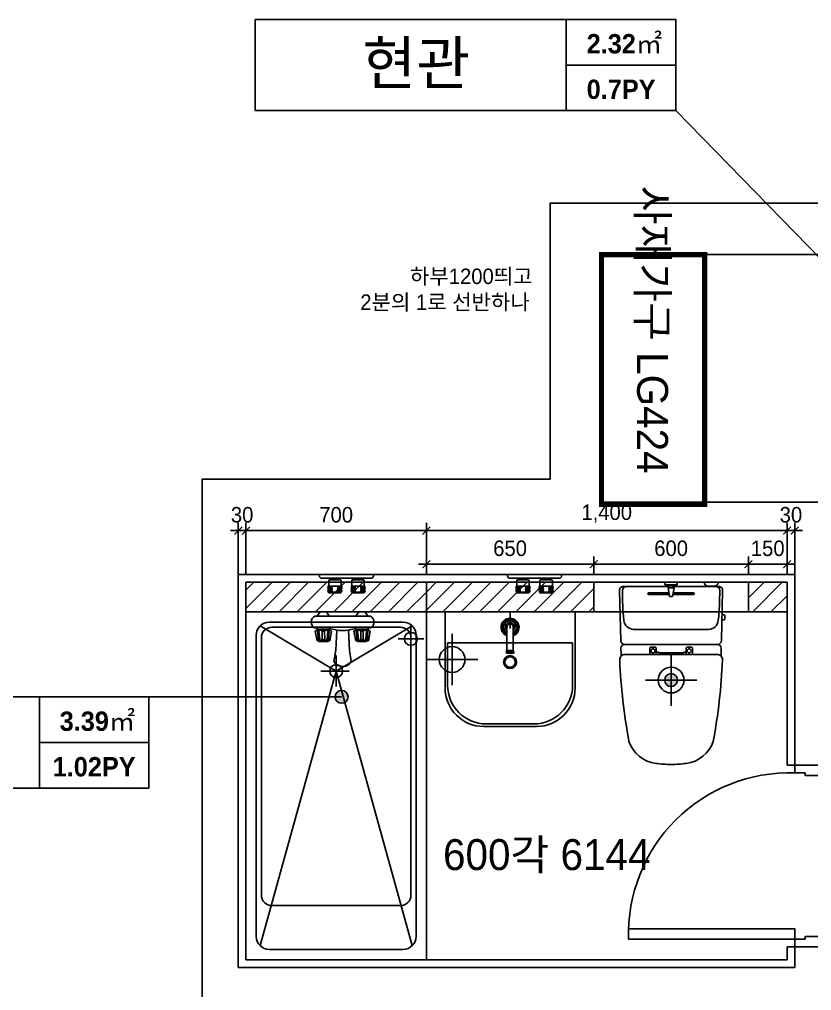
# Model space of a CAD drawing. Header units: millimetres. Extents: x 204923 to 257123, y 77248 to 107783.
# Drawn here: x 209618 to 212692, y 97928 to 101696 of the extents above; entities that cross this region are included whole.
import ezdxf
from ezdxf.enums import TextEntityAlignment as Align

# ---------------------------------------------------------------- set-up
doc = ezdxf.new("R2010")
doc.units = ezdxf.units.MM
doc.header["$LTSCALE"] = 30
doc.header["$PDMODE"] = 3
doc.linetypes.add('HID', pattern=[2.3, 1.5, -0.8])
doc.linetypes.add('HIDDEN', pattern=[9.525, 6.35, -3.175])
doc.layers.get('DEFPOINTS').update_dxf_attribs({"color": 248})
for name, color, linetype in [('0-ELC TEXT', 7, 'Continuous'), ('03-TEXT', 3, 'Continuous'), ('03-WAL NEW', 3, 'Continuous'), ('06-FUR', 6, 'Continuous'), ('07-DIM WAL', 5, 'Continuous'), ('08-HAT', 8, 'Continuous'), ('2-con', 2, 'Continuous'), ('3.기호.계단선', 30, 'Continuous'), ('BATH', 5, 'Continuous'), ('CO-BATH', 6, 'Continuous'), ('CO-DO-FR', 7, 'Continuous'), ('CO-DOOR', 8, 'Continuous'), ('FIN', 2, 'Continuous'), ('HL', 6, 'HIDDEN'), ('TOILET-1', 6, 'Continuous'), ('WID', 4, 'Continuous'), ('설비', 140, 'Continuous')]:
    doc.layers.add(name, color=color, linetype=linetype)
doc.styles.add('HY 울릉도 L', font='')
doc.styles.add('넥슨고딕', font='NEXONLv1GothicBold.ttf')
doc.styles.add('코레일둥고', font='Korail_Round_Gothic_Medium.ttf')
doc.styles.get('HY 울릉도 L').set_extended_font_data('HY울릉도L')
doc.dimstyles.new('30', dxfattribs={"dimscale": 30, "dimtxt": 2, "dimasz": 1, "dimexe": 1, "dimexo": 1, "dimgap": 1, "dimtad": 1, "dimdec": 0, "dimrnd": 0.05, "dimdsep": 46, "dimlunit": 6, "dimtxsty": 'HY 울릉도 L', "dimblk": 'ARCHTICK', "dimcen": 2.5, "dimdle": 1, "dimclrd": 133, "dimclre": 133, "dimclrt": 30, "dimadec": 0, "dimazin": 0, "dimtfac": 1, "dimtdec": 0, "dimtix": 1, "dimtmove": 2, "dimatfit": 3, "dimldrblk": 'ARCHTICK', "dimfxl": 1, "dimlwd": -1, "dimlwe": -1, "dimarcsym": 0})
pattern_1 = [(45, (0, -3e-11), (-35.355339, 35.355339), [])]

# ---------------------------------------------------------------- blocks, each defined once
blk = doc.blocks.new('A$C004A4CAE')
at = {"layer": 'FIN', "color": 6}
for p, q in [((36, 69), (36, 70)), ((84, 69), (36, 69)), ((51, 63), (36, 63)), ((51, 57), (36, 57)), ((51, 51), (36, 51)), ((36, 23), (36, 45)), ((84, 45), (36, 45)), ((82, 72), (38, 72)), ((84, 63), (69, 63)), ((84, 57), (69, 57)), ((84, 51), (69, 51)), ((84, 69), (84, 70)), ((84, 23), (84, 45)), ((126, 69), (126, 70)), ((174, 69), (126, 69)), ((141, 63), (126, 63)), ((141, 57), (126, 57)), ((141, 51), (126, 51)), ((174, 45), (126, 45)), ((126, 23), (126, 45)), ((172, 72), (128, 72)), ((174, 63), (159, 63)), ((174, 57), (159, 57)), ((174, 51), (159, 51)), ((174, 69), (174, 70)), ((174, 23), (174, 45)), ((0, 0), (0, 5)), ((200, 15), (10, 15)), ((82, 21), (38, 21)), ((43, 15), (43, 21)), ((77, 15), (77, 21)), ((172, 21), (128, 21)), ((133, 15), (133, 21)), ((167, 15), (167, 21)), ((210, 0), (210, 5))]:
    blk.add_line(p, q, dxfattribs=at)
for centre, radius, start, end in [((36, 66), 3, 90, 270), ((36, 60), 3, 90, 270), ((36, 54), 3, 90, 270), ((36, 48), 3, 90, 270), ((38, 70), 2, 90, 180), ((51, 66), 3, 90, 270), ((51, 60), 3, 90, 270), ((51, 54), 3, 90, 270), ((51, 48), 3, 90, 270), ((69, 66), 3, 270, 90), ((69, 60), 3, 270, 90), ((69, 54), 3, 270, 90), ((69, 48), 3, 270, 90), ((82, 70), 2, 0, 90), ((84, 66), 3, 270, 90), ((84, 60), 3, 270, 90), ((84, 54), 3, 270, 90), ((84, 48), 3, 270, 90), ((126, 66), 3, 90, 270), ((126, 60), 3, 90, 270), ((126, 54), 3, 90, 270), ((126, 48), 3, 90, 270), ((128, 70), 2, 90, 180), ((141, 66), 3, 90, 270), ((141, 60), 3, 90, 270), ((141, 54), 3, 90, 270), ((141, 48), 3, 90, 270), ((159, 66), 3, 270, 90), ((159, 60), 3, 270, 90), ((159, 54), 3, 270, 90), ((159, 48), 3, 270, 90), ((172, 70), 2, 0, 90), ((174, 66), 3, 270, 90), ((174, 60), 3, 270, 90), ((174, 54), 3, 270, 90), ((174, 48), 3, 270, 90), ((10, 5), 10, 90, 180), ((38, 23), 2, 180, 270), ((82, 23), 2, 270, 0), ((128, 23), 2, 180, 270), ((172, 23), 2, 270, 0), ((200, 5), 10, 0, 90)]:
    blk.add_arc(centre, radius, start, end, dxfattribs=at)
blk = doc.blocks.new('cdr')
at = {"layer": '3.기호.계단선'}
h = blk.add_hatch(color=256, dxfattribs=at)
h.dxf.hatch_style = 1
h.paths.add_polyline_path([(212172.1, 99132.4, 1), (212122.1, 99132.4, 1)])
at = {"layer": '2-con'}
for points in [[(212937.1, 100983.4), (211677.1, 100983.4), (211677.1, 99912.4)], [(212937.1, 100783.4), (211877.1, 100783.4), (211877.1, 99823.4), (212827.1, 99823.4)], [(211127.1, 93259.4), (210327.1, 93259.4), (210327.1, 99912.4), (211677.1, 99912.4)], [(212827.1, 98802.4), (212627.1, 98802.4), (212827.1, 98802.4), (212827.1, 99823.4)], [(212627.1, 98802.4), (212627.1, 99542.4), (210467.1, 99542.4), (210467.1, 98017.4), (212627.1, 98017.4)], [(212827.1, 98097.4), (212627.1, 98097.4), (212627.1, 98017.4)]]:
    blk.add_lwpolyline(points, dxfattribs=at)
at = {"layer": '3.기호.계단선'}
for p, q in [((211137.1, 99342.4), (211137.1, 99242.4)), ((211297.1, 99312.4), (211297.1, 99112.4)), ((211087.1, 99292.4), (211187.1, 99292.4)), ((212147.1, 99232.4), (212147.1, 99032.4)), ((211197.1, 99212.4), (211397.1, 99212.4)), ((212047.1, 99132.4), (212247.1, 99132.4))]:
    blk.add_line(p, q, dxfattribs=at)
for centre, radius in [((211137.1, 99292.4), 25), ((211297.1, 99212.4), 50), ((212147.1, 99132.4), 50), ((212147.1, 99132.4), 25)]:
    blk.add_circle(centre, radius, dxfattribs=at)
at = {"layer": 'CO-DO-FR'}
for points in [[(212627.1, 98802.4), (212827.1, 98802.4), (212827.1, 98772.4), (212787.1, 98772.4), (212787.1, 98762.4), (212667.1, 98762.4), (212667.1, 98772.4), (212627.1, 98772.4), (212627.1, 98802.4)], [(212627.1, 98097.4), (212827.1, 98097.4), (212827.1, 98127.4), (212787.1, 98127.4), (212787.1, 98137.4), (212667.1, 98137.4), (212667.1, 98127.4), (212627.1, 98127.4), (212627.1, 98097.4)]]:
    blk.add_lwpolyline(points, close=True, dxfattribs=at)
at = {"layer": 'CO-DOOR'}
blk.add_lwpolyline([(211982.1, 98167.4), (212627.1, 98167.4), (212627.1, 98127.4), (211982.1, 98127.4)], close=True, dxfattribs=at)
blk.add_arc((212607.1, 98147.4), 625.3, 88.1672, 181.8328, dxfattribs=at)
at = {"rotation": 180}
for p in [(210992.1, 99542.4), (211722.1, 99542.4)]:
    blk.add_blockref('A$C004A4CAE', p, dxfattribs=at)
blk = doc.blocks.new('A$C4B2D31F0')
at = {"layer": 'FIN', "color": 4}
for p, q in [((185, 690.9), (20.4, 690.9)), ((37.2, 692.3), (24.7, 692.3)), ((37.2, 692.3), (49.7, 692.3)), ((200.9, 690.9), (365.5, 690.9)), ((47.7, 523.7), (192.9, 523.7)), ((338.2, 523.7), (192.9, 523.7)), ((12.6, 465.9), (192.9, 465.9)), ((373.3, 465.9), (192.9, 465.9)), ((192.9, 426.6), (13.7, 426.6)), ((192.9, 426.6), (372.2, 426.6))]:
    blk.add_line(p, q, dxfattribs=at)
for points in [[(20.4, 690.9), (7.9, 690.9, 0.421209), (-7.1, 675.5), (-2.4, 480.5, 0.001659)], [(365.5, 690.9), (378, 690.9, -0.421209), (392.9, 675.5), (388.3, 480.5, -0.001659)], [(12.6, 465.9, 0.371724), (-1.8, 451.2, 0.003515), (-1, 420.3, 0.320541)], [(373.3, 465.9, -0.371724), (387.7, 451.2, -0.003515), (386.9, 420.3, -0.320541)]]:
    blk.add_lwpolyline(points, format="xyb", dxfattribs=at)
for centre, radius, start, end in [((20.4, 674.9), 16, 90, 179.3116), ((24.7, 707.3), 15, 180, 270), ((49.7, 707.3), 15, 270, 0), ((365.5, 674.9), 16, 0.6884, 90), ((1004.3, 663.1), 1000, 179.3116, 185.9437), ((-618.4, 663.1), 1000, 354.0563, 0.6884), ((49.4, 563.7), 40, 185.9437, 267.5129), ((336.5, 563.7), 40, 272.4871, 354.0563), ((12.6, 480.9), 15, 181.3651, 270), ((373.3, 480.9), 15, 270, 358.6349), ((13.7, 406.6), 20, 90, 182.3333), ((372.2, 406.6), 20, 357.6667, 90), ((2197.7, 495.6), 2205.9, 182.3333, 190.6081), ((-1811.8, 495.6), 2205.9, 349.3919, 357.6667), ((148.7, 128.9), 125.5, 198.2964, 263.4241), ((237.2, 128.9), 125.5, 276.5759, 341.7036), ((192.9, 405.9), 405.9, 261.6993, 270), ((192.9, 405.9), 405.9, 270, 278.3007)]:
    blk.add_arc(centre, radius, start, end, dxfattribs=at)
at = {"layer": 'HL', "linetype": 'Continuous'}
for p, q in [((168.9, 697.3), (168.9, 707.3)), ((168.9, 697.3), (216.9, 697.3)), ((186, 692.5), (180.6, 697.3)), ((181.6, 685.5), (186, 692.5)), ((187, 651.2), (181.6, 685.5)), ((181.6, 685.5), (204.3, 685.5)), ((186, 692.5), (199.9, 692.5)), ((198.9, 651.2), (204.3, 685.5)), ((199.9, 692.5), (205.3, 697.3)), ((204.3, 685.5), (199.9, 692.5)), ((216.9, 697.3), (216.9, 707.3)), ((106.4, 666.3), (184.4, 666.3)), ((106.4, 659.3), (185.5, 659.3)), ((187, 651.2), (198.9, 651.2)), ((200.4, 659.3), (279.4, 659.3)), ((201.4, 666.3), (279.4, 666.3)), ((-16, 576.9), (-16, 564.8)), ((-12, 580.9), (-4.8, 580.9)), ((-12, 560.8), (-4.3, 560.8)), ((192.9, 433.7), (146.6, 433.7)), ((192.9, 433.7), (239.3, 433.7))]:
    blk.add_line(p, q, dxfattribs=at)
for points in [[(110.4, 426.6), (110.4, 450.8, -0.414214), (114.4, 454.8), (130.9, 454.8, -0.414214), (134.9, 450.8), (134.9, 435.2), (134.9, 426.6)], [(275.5, 426.6), (275.5, 450.8, 0.414214), (271.5, 454.8), (255, 454.8, 0.414214), (251, 450.8), (251, 435.2), (251, 426.6)], [(134.9, 435.2), (144.6, 435.2, -0.414214), (146.6, 433.2), (146.6, 426.6)], [(251, 435.2), (241.3, 435.2, 0.414214), (239.3, 433.2), (239.3, 426.6)]]:
    blk.add_lwpolyline(points, format="xyb", dxfattribs=at)
for centre in [(122.9, 440.9), (262.9, 440.9)]:
    blk.add_circle(centre, 8, dxfattribs=at)
for centre, radius, start, end in [((106.4, 662.8), 3.5, 90, 270), ((279.4, 662.8), 3.5, 270, 90), ((-12, 576.9), 4, 90, 180), ((-12, 564.8), 4, 180, 270)]:
    blk.add_arc(centre, radius, start, end, dxfattribs=at)
blk = doc.blocks.new('B-003')
blk.add_line((0, 0), (0, -65))
at = {"layer": 'CO-BATH'}
for p, q in [((-252.5, 0), (-252.5, -295)), ((252.5, 0), (-252.5, 0)), ((252.5, -295), (252.5, 0)), ((-102.5, -445), (102.5, -445))]:
    blk.add_line(p, q, dxfattribs=at)
at = {"layer": 'CO-BATH', "color": 8}
for p, q in [((-12.5, -60), (-12.5, -150.5)), ((12.5, -60), (12.5, -150.5)), ((-242.5, -120), (-242.5, -285)), ((242.5, -120), (-242.5, -120)), ((-13.5, -150.5), (-13.5, -155.5)), ((13.5, -150.5), (13.5, -155.5)), ((242.5, -285), (242.5, -120)), ((-14.5, -155.5), (-14.5, -160.5)), ((-14.5, -160.5), (14.5, -160.5)), ((14.5, -155.5), (14.5, -160.5)), ((-92.5, -435), (92.5, -435))]:
    blk.add_line(p, q, dxfattribs=at)
at = {"layer": 'CO-BATH', "color": 251}
for p, q in [((-13.5, -150.5), (13.5, -150.5)), ((-14.5, -155.5), (14.5, -155.5))]:
    blk.add_line(p, q, dxfattribs=at)
at = {"layer": 'CO-BATH', "color": 8}
blk.add_circle((0, -195), 25, dxfattribs=at)
at = {"layer": 'CO-BATH', "color": 251}
blk.add_circle((0, -195), 20, dxfattribs=at)
at = {"layer": 'CO-BATH', "color": 8}
for centre, radius, start, end in [((0, -60), 35, 290.9248, 249.0751), ((0, -60), 12.5, 360, 180), ((-92.5, -285), 150, 180, 270), ((92.5, -285), 150, 270, 0)]:
    blk.add_arc(centre, radius, start, end, dxfattribs=at)
at = {"layer": 'CO-BATH', "color": 251}
for radius, start, end in [(30, 294.6243, 245.3757), (25, 300, 240), (18, 313.9829, 226.017)]:
    blk.add_arc((0, -60), radius, start, end, dxfattribs=at)
at = {"layer": 'CO-BATH'}
for centre, start, end in [((-102.5, -295), 180, 270), ((102.5, -295), 270, 0)]:
    blk.add_arc(centre, 150, start, end, dxfattribs=at)
blk = doc.blocks.new('A$C50C81EA5')
at = {"layer": 'WID'}
for p, q in [((99.5, 220.2), (137.4, 226.4)), ((99.5, 220.2), (137.4, 226.4)), ((143.2, 219), (137.4, 226.4)), ((143.2, 219), (137.4, 226.4)), ((150.2, 228.6), (150.2, 219)), ((150.2, 228.6), (150.2, 219)), ((195.3, 12), (195.3, 228.1)), ((195.3, 12), (195.3, 228.1)), ((97, 213.3), (99.5, 213.3)), ((97, 195.5), (97, 213.3)), ((97, 213.3), (99.5, 213.3)), ((97, 195.5), (97, 213.3)), ((97, 195.5), (97, 177.7)), ((97, 195.5), (97, 177.7)), ((99.5, 220.2), (104, 214.9)), ((99.5, 195.5), (99.5, 220.2)), ((99.5, 220.2), (104, 214.9)), ((99.5, 195.5), (99.5, 220.2)), ((99.5, 195.5), (99.5, 170.7)), ((99.5, 195.5), (99.5, 170.7)), ((104, 214.9), (137.5, 218)), ((104, 214.9), (137.5, 218)), ((104, 214.9), (104, 209.5)), ((104, 214.9), (104, 209.5)), ((104, 200.4), (104, 195.5)), ((104, 200.4), (137, 200)), ((104, 200.4), (104, 195.5)), ((104, 200.4), (137, 200)), ((104, 190.5), (104, 195.5)), ((104, 190.5), (104, 195.5)), ((104, 190.5), (137, 190.1)), ((104, 190.5), (137, 190.1)), ((104.5, 209.7), (137, 212.6)), ((104.5, 209.7), (137, 212.6)), ((137.5, 218), (137, 212.6)), ((137.5, 218), (137, 212.6)), ((137, 200), (137, 195)), ((137, 200), (137, 195)), ((137, 190.1), (137, 195)), ((137, 190.1), (137, 195)), ((141.3, 221.4), (137.5, 218)), ((141.3, 221.4), (137.5, 218)), ((143.2, 219), (150.2, 219)), ((143.2, 171.1), (143.2, 219)), ((143.2, 219), (150.2, 219)), ((143.2, 171.1), (143.2, 219)), ((150.2, 171.1), (150.2, 219)), ((150.2, 171.1), (150.2, 219)), ((212.4, 207.5), (195.3, 218.4)), ((212.4, 207.5), (195.3, 218.4)), ((212.4, 182.5), (212.4, 207.5)), ((212.4, 182.5), (212.4, 207.5)), ((21.3, 153.8), (62, 147.2)), ((21.3, 153.8), (62, 147.2)), ((97, 177.7), (99.5, 177.7)), ((97, 177.7), (99.5, 177.7)), ((99.5, 170.7), (104, 176)), ((99.5, 170.7), (104, 176)), ((99.5, 170.7), (137.4, 163.7)), ((99.5, 170.7), (137.4, 163.7)), ((104, 176), (104, 181.4)), ((104, 176), (104, 181.4)), ((104, 176), (137.5, 172.1)), ((104, 176), (137.5, 172.1)), ((104.5, 181.2), (137, 177.4)), ((104.5, 181.2), (137, 177.4)), ((137.5, 172.1), (137, 177.4)), ((137.5, 172.1), (137, 177.4)), ((143.2, 171.1), (137.4, 163.7)), ((143.2, 171.1), (137.4, 163.7)), ((141.3, 168.6), (137.5, 172.1)), ((141.3, 168.6), (137.5, 172.1)), ((143.2, 171.1), (150.2, 171.1)), ((143.2, 171.1), (150.2, 171.1)), ((212.4, 182.5), (195.3, 171.6)), ((212.4, 182.5), (195.3, 171.6)), ((62, 147.2), (141.5, 142.7)), ((62, 147.2), (141.5, 142.7)), ((20.3, 86.2), (64.1, 93.2)), ((20.3, 86.2), (64.1, 93.2)), ((64.1, 93.2), (141.5, 97.7)), ((64.1, 93.2), (141.5, 97.7)), ((99.5, 70.2), (137.4, 76.4)), ((99.5, 70.2), (137.4, 76.4)), ((143.2, 69), (137.4, 76.4)), ((143.2, 69), (137.4, 76.4)), ((97, 63.3), (99.5, 63.3)), ((97, 45.5), (97, 63.3)), ((97, 63.3), (99.5, 63.3)), ((97, 45.5), (97, 63.3)), ((97, 45.5), (97, 27.7)), ((97, 45.5), (97, 27.7)), ((99.5, 70.2), (104, 64.9)), ((99.5, 45.5), (99.5, 70.2)), ((99.5, 70.2), (104, 64.9)), ((99.5, 45.5), (99.5, 70.2)), ((99.5, 45.5), (99.5, 20.7)), ((99.5, 45.5), (99.5, 20.7)), ((104, 64.9), (137.5, 68)), ((104, 64.9), (137.5, 68)), ((104, 64.9), (104, 59.5)), ((104, 64.9), (104, 59.5)), ((104, 50.4), (104, 45.5)), ((104, 50.4), (137, 50)), ((104, 50.4), (104, 45.5)), ((104, 50.4), (137, 50)), ((104, 40.5), (104, 45.5)), ((104, 40.5), (104, 45.5)), ((104, 40.5), (137, 40.1)), ((104, 40.5), (137, 40.1)), ((104.5, 59.7), (137, 62.6)), ((104.5, 59.7), (137, 62.6)), ((137.5, 68), (137, 62.6)), ((137.5, 68), (137, 62.6)), ((137, 50), (137, 45)), ((137, 50), (137, 45)), ((137, 40.1), (137, 45)), ((137, 40.1), (137, 45)), ((141.3, 71.4), (137.5, 68)), ((141.3, 71.4), (137.5, 68)), ((143.2, 69), (150.2, 69)), ((143.2, 21.1), (143.2, 69)), ((143.2, 69), (150.2, 69)), ((143.2, 21.1), (143.2, 69)), ((150.2, 69), (150.2, 21.1)), ((150.2, 69), (150.2, 21.1)), ((212.4, 57.5), (195.3, 68.4)), ((212.4, 57.5), (195.3, 68.4)), ((212.4, 32.5), (212.4, 57.5)), ((212.4, 32.5), (212.4, 57.5)), ((97, 27.7), (99.5, 27.7)), ((97, 27.7), (99.5, 27.7)), ((99.5, 20.7), (104, 26)), ((99.5, 20.7), (104, 26)), ((99.5, 20.7), (137.4, 13.7)), ((99.5, 20.7), (137.4, 13.7)), ((104, 26), (104, 31.4)), ((104, 26), (104, 31.4)), ((104, 26), (137.5, 22.1)), ((104, 26), (137.5, 22.1)), ((104.5, 31.2), (137, 27.4)), ((104.5, 31.2), (137, 27.4)), ((137.5, 22.1), (137, 27.4)), ((137.5, 22.1), (137, 27.4)), ((143.2, 21.1), (137.4, 13.7)), ((143.2, 21.1), (137.4, 13.7)), ((141.3, 18.6), (137.5, 22.1)), ((141.3, 18.6), (137.5, 22.1)), ((143.2, 21.1), (150.2, 21.1)), ((143.2, 21.1), (150.2, 21.1)), ((150.2, 11.4), (150.2, 21.1)), ((150.2, 11.4), (150.2, 21.1)), ((212.4, 32.5), (195.3, 21.6)), ((212.4, 32.5), (195.3, 21.6))]:
    blk.add_line(p, q, dxfattribs=at)
for centre, radius, start, end in [((172.6, 215.7), 25.9, 28.6669, 149.9901), ((172.6, 215.7), 25.9, 28.6669, 149.9901), ((106.7, 204.9), 5.27, 114.695, 239.7227), ((106.7, 204.9), 5.27, 114.695, 239.7227), ((106.7, 186), 5.27, 120.2773, 245.305), ((106.7, 186), 5.27, 120.2773, 245.305), ((134.7, 206.3), 6.74, 289.9748, 70.0252), ((134.7, 206.3), 6.74, 289.9748, 70.0252), ((134.7, 183.8), 6.74, 289.9748, 70.0252), ((134.7, 183.8), 6.74, 289.9748, 70.0252), ((37.9, 119.7), 37.9, 116.0462, 242.3329), ((37.9, 119.7), 37.9, 116.0462, 242.3329), ((302.7, 120), 162.8, 161.712, 198.288), ((302.7, 120), 162.8, 161.712, 198.288), ((106.7, 54.9), 5.27, 114.695, 239.7227), ((106.7, 54.9), 5.27, 114.695, 239.7227), ((106.7, 36), 5.27, 120.2773, 245.305), ((106.7, 36), 5.27, 120.2773, 245.305), ((134.7, 56.3), 6.74, 289.9748, 70.0252), ((134.7, 56.3), 6.74, 289.9748, 70.0252), ((134.7, 33.8), 6.74, 289.9748, 70.0252), ((134.7, 33.8), 6.74, 289.9748, 70.0252), ((172.6, 24.4), 25.9, 210.0099, 331.3331), ((172.6, 24.4), 25.9, 210.0099, 331.3331)]:
    blk.add_arc(centre, radius, start, end, dxfattribs=at)
blk = doc.blocks.new('_ArchTick')
at = {"color": 0, "linetype": 'ByBlock', "const_width": 0.15}
blk.add_lwpolyline([(-0.5, -0.5), (0.5, 0.5)], dxfattribs=at)
blk = doc.blocks.new('*D243')
at = {"layer": '07-DIM WAL', "color": 133}
for p, q in [((210497.1, 99542.4), (210497.1, 99742.4)), ((211197.1, 99542.4), (211197.1, 99742.4)), ((210467.1, 99712.4), (211227.1, 99712.4))]:
    blk.add_line(p, q, dxfattribs=at)
at = {"layer": 'DEFPOINTS', "color": 0}
for p in [(211197.1, 99712.4), (210497.1, 99512.4), (211197.1, 99512.4)]:
    blk.add_point(p, dxfattribs=at)
at = {"layer": '07-DIM WAL', "color": 133, "xscale": 30, "yscale": 30, "zscale": 30, "rotation": 180}
blk.add_blockref('_ArchTick', (210497.1, 99712.4), dxfattribs=at)
at = {"layer": '07-DIM WAL', "color": 133, "xscale": 30, "yscale": 30, "zscale": 30}
blk.add_blockref('_ArchTick', (211197.1, 99712.4), dxfattribs=at)
at = {"layer": '07-DIM WAL', "color": 30, "insert": (210847.1, 99773.6), "char_height": 60, "attachment_point": 5, "style": 'HY 울릉도 L'}
blk.add_mtext('700', dxfattribs=at)
blk = doc.blocks.new('*D244')
at = {"layer": '07-DIM WAL', "color": 133}
for p, q in [((211197.1, 99542.4), (211197.1, 99742.4)), ((212597.1, 99542.4), (212597.1, 99742.4)), ((211167.1, 99712.4), (212627.1, 99712.4))]:
    blk.add_line(p, q, dxfattribs=at)
at = {"layer": 'DEFPOINTS', "color": 0}
for p in [(212597.1, 99712.4), (211197.1, 99512.4), (212597.1, 99512.4)]:
    blk.add_point(p, dxfattribs=at)
at = {"layer": '07-DIM WAL', "color": 133, "xscale": 30, "yscale": 30, "zscale": 30, "rotation": 180}
blk.add_blockref('_ArchTick', (211197.1, 99712.4), dxfattribs=at)
at = {"layer": '07-DIM WAL', "color": 133, "xscale": 30, "yscale": 30, "zscale": 30}
blk.add_blockref('_ArchTick', (212597.1, 99712.4), dxfattribs=at)
at = {"layer": '07-DIM WAL', "color": 30, "insert": (211897.1, 99778.3), "char_height": 60, "attachment_point": 5, "style": 'HY 울릉도 L'}
blk.add_mtext('1,400', dxfattribs=at)
blk = doc.blocks.new('*D245')
at = {"layer": '07-DIM WAL', "color": 133}
for p, q in [((212447.1, 99542.4), (212447.1, 99612.2)), ((212597.1, 99542.4), (212597.1, 99612.2)), ((212627.1, 99582.2), (212417.1, 99582.2))]:
    blk.add_line(p, q, dxfattribs=at)
at = {"layer": 'DEFPOINTS', "color": 0}
for p in [(212447.1, 99582.2), (212447.1, 99512.4), (212597.1, 99512.4)]:
    blk.add_point(p, dxfattribs=at)
at = {"layer": '07-DIM WAL', "color": 133, "xscale": 30, "yscale": 30, "zscale": 30}
blk.add_blockref('_ArchTick', (212447.1, 99582.2), dxfattribs=at)
at = {"layer": '07-DIM WAL', "color": 133, "xscale": 30, "yscale": 30, "zscale": 30, "rotation": 180}
blk.add_blockref('_ArchTick', (212597.1, 99582.2), dxfattribs=at)
at = {"layer": '07-DIM WAL', "color": 30, "insert": (212522.1, 99643.5), "char_height": 60, "attachment_point": 5, "style": 'HY 울릉도 L'}
blk.add_mtext('150', dxfattribs=at)
blk = doc.blocks.new('*D246')
at = {"layer": '07-DIM WAL', "color": 133}
for p, q in [((211847.1, 99542.4), (211847.1, 99612.2)), ((212447.1, 99542.4), (212447.1, 99612.2)), ((212477.1, 99582.2), (211817.1, 99582.2))]:
    blk.add_line(p, q, dxfattribs=at)
at = {"layer": 'DEFPOINTS', "color": 0}
for p in [(211847.1, 99582.2), (211847.1, 99512.4), (212447.1, 99512.4)]:
    blk.add_point(p, dxfattribs=at)
at = {"layer": '07-DIM WAL', "color": 133, "xscale": 30, "yscale": 30, "zscale": 30, "rotation": 180}
blk.add_blockref('_ArchTick', (211847.1, 99582.2), dxfattribs=at)
at = {"layer": '07-DIM WAL', "color": 133, "xscale": 30, "yscale": 30, "zscale": 30}
blk.add_blockref('_ArchTick', (212447.1, 99582.2), dxfattribs=at)
at = {"layer": '07-DIM WAL', "color": 30, "insert": (212147.1, 99643.5), "char_height": 60, "attachment_point": 5, "style": 'HY 울릉도 L'}
blk.add_mtext('600', dxfattribs=at)
blk = doc.blocks.new('*D247')
at = {"layer": '07-DIM WAL', "color": 133}
for p, q in [((211197.1, 99542.4), (211197.1, 99612.2)), ((211847.1, 99542.4), (211847.1, 99612.2)), ((211877.1, 99582.2), (211167.1, 99582.2))]:
    blk.add_line(p, q, dxfattribs=at)
at = {"layer": 'DEFPOINTS', "color": 0}
for p in [(211197.1, 99582.2), (211197.1, 99512.4), (211847.1, 99512.4)]:
    blk.add_point(p, dxfattribs=at)
at = {"layer": '07-DIM WAL', "color": 133, "xscale": 30, "yscale": 30, "zscale": 30, "rotation": 180}
blk.add_blockref('_ArchTick', (211197.1, 99582.2), dxfattribs=at)
at = {"layer": '07-DIM WAL', "color": 133, "xscale": 30, "yscale": 30, "zscale": 30}
blk.add_blockref('_ArchTick', (211847.1, 99582.2), dxfattribs=at)
at = {"layer": '07-DIM WAL', "color": 30, "insert": (211522.1, 99643.5), "char_height": 60, "attachment_point": 5, "style": 'HY 울릉도 L'}
blk.add_mtext('650', dxfattribs=at)
blk = doc.blocks.new('*D739')
at = {"layer": '07-DIM WAL', "color": 133}
for p, q in [((212597.1, 99542.4), (212597.1, 99742.4)), ((212627.1, 99542.4), (212627.1, 99742.4)), ((212567.1, 99712.4), (212657.1, 99712.4))]:
    blk.add_line(p, q, dxfattribs=at)
at = {"layer": 'DEFPOINTS', "color": 0}
for p in [(212627.1, 99712.4), (212597.1, 99512.4), (212627.1, 99512.4)]:
    blk.add_point(p, dxfattribs=at)
at = {"layer": '07-DIM WAL', "color": 133, "xscale": 30, "yscale": 30, "zscale": 30}
blk.add_blockref('_ArchTick', (212597.1, 99712.4), dxfattribs=at)
at = {"layer": '07-DIM WAL', "color": 133, "xscale": 30, "yscale": 30, "zscale": 30, "rotation": 180}
blk.add_blockref('_ArchTick', (212627.1, 99712.4), dxfattribs=at)
at = {"layer": '07-DIM WAL', "color": 30, "insert": (212612.1, 99773.7), "char_height": 60, "attachment_point": 5, "style": 'HY 울릉도 L'}
blk.add_mtext('30', dxfattribs=at)
blk = doc.blocks.new('*D740')
at = {"layer": '07-DIM WAL', "color": 133}
for p, q in [((210467.1, 99542.4), (210467.1, 99742.4)), ((210497.1, 99542.4), (210497.1, 99742.4)), ((210437.1, 99712.4), (210527.1, 99712.4))]:
    blk.add_line(p, q, dxfattribs=at)
at = {"layer": 'DEFPOINTS', "color": 0}
for p in [(210497.1, 99712.4), (210467.1, 99512.4), (210497.1, 99512.4)]:
    blk.add_point(p, dxfattribs=at)
at = {"layer": '07-DIM WAL', "color": 133, "xscale": 30, "yscale": 30, "zscale": 30}
blk.add_blockref('_ArchTick', (210467.1, 99712.4), dxfattribs=at)
at = {"layer": '07-DIM WAL', "color": 133, "xscale": 30, "yscale": 30, "zscale": 30, "rotation": 180}
blk.add_blockref('_ArchTick', (210497.1, 99712.4), dxfattribs=at)
at = {"layer": '07-DIM WAL', "color": 30, "insert": (210482.1, 99773.7), "char_height": 60, "attachment_point": 5, "style": 'HY 울릉도 L'}
blk.add_mtext('30', dxfattribs=at)

msp = doc.modelspace()

# ---------------------------------------------------------------- hatches: boundary and pattern name
at = {"layer": '0-ELC TEXT'}
h = msp.add_hatch(color=256, dxfattribs=at)
h.dxf.hatch_style = 1
edge = h.paths.add_edge_path()
edge.add_arc((210868.1, 99067.4), 25, -270, 90, ccw=False)
at = {"layer": '03-WAL NEW'}
h = msp.add_hatch(dxfattribs=at)
h.set_pattern_fill('_USER', color=256, scale=50, angle=45, pattern_type=0)
h.set_pattern_definition(pattern_1)
h.paths.add_polyline_path([(211197.1, 99397.4), (210497.1, 99397.4), (210497.1, 99512.4), (211197.1, 99512.4)])
at = {"layer": '08-HAT'}
h = msp.add_hatch(dxfattribs=at)
h.set_pattern_fill('_USER', color=256, scale=50, angle=45, pattern_type=0)
h.set_pattern_definition(pattern_1)
h.paths.add_polyline_path([(212597.1, 99512.4), (212447.1, 99512.4), (212447.1, 99397.4), (212597.1, 99397.4)])
h.paths.add_polyline_path([(211847.1, 99512.4), (211197.1, 99512.4), (211197.1, 99397.4), (211847.1, 99397.4)])

# ---------------------------------------------------------------- linework, layer by layer
at = {"layer": '0-ELC TEXT'}
for p, q in [((211740.3, 101342.3), (211740.3, 101696.1)), ((211740.3, 101519.2), (212164.9, 101519.2)), ((212164.9, 101342.3), (213245.7, 100235)), ((209695, 98713.7), (209695, 99067.4)), ((210119.7, 99067.4), (210868.1, 99067.4)), ((209695, 98890.6), (210119.7, 98890.6))]:
    msp.add_line(p, q, dxfattribs=at)
for points in [[(210533.1, 101696.1), (212164.9, 101696.1), (212164.9, 101342.3), (210533.1, 101342.3)], [(208487.8, 99067.4), (210119.7, 99067.4), (210119.7, 98713.7), (208487.8, 98713.7)]]:
    msp.add_lwpolyline(points, close=True, dxfattribs=at)
msp.add_circle((210868.1, 99067.4), 25, dxfattribs=at)
at = {"layer": '03-WAL NEW'}
for p, q in [((211197.1, 99397.4), (211197.1, 99512.4)), ((211847.1, 99397.4), (211847.1, 99512.4)), ((212447.1, 99397.4), (212447.1, 99512.4))]:
    msp.add_line(p, q, dxfattribs=at)
msp.add_lwpolyline([(210497.1, 99397.4), (212597.1, 99397.4), (212597.1, 99512.4), (210497.1, 99512.4)], close=True, dxfattribs=at)
at = {"layer": '06-FUR'}
msp.add_lwpolyline([(211877.1, 99823.4), (212277.1, 99823.4), (212277.1, 100783.4), (211877.1, 100783.4)], close=True, dxfattribs=at)
at = {"layer": '3.기호.계단선', "linetype": 'HID', "const_width": 20}
msp.add_lwpolyline([(211877.1, 100783.4), (212277.1, 100783.4), (212277.1, 99814.2), (211877.1, 99814.2)], close=True, dxfattribs=at)
at = {"layer": 'BATH'}
for p, q in [((212627.1, 98802.4), (212597.1, 98802.4)), ((212627.1, 98097.4), (212597.1, 98097.4))]:
    msp.add_line(p, q, dxfattribs=at)
msp.add_lwpolyline([(212597.1, 98802.4), (212597.1, 99512.4), (210497.1, 99512.4), (210497.1, 98047.4), (212597.1, 98047.4), (212597.1, 98097.4)], dxfattribs=at)
at = {"layer": 'CO-BATH', "color": 251}
for p, q in [((210847.1, 99167.4), (210551.7, 99342.7)), ((210847.1, 99167.4), (211142.5, 99342.7)), ((210847.1, 99227.4), (210847.1, 99107.4)), ((210847.1, 99167.4), (210551.7, 98102)), ((210897.1, 99167.4), (210787.1, 99167.4)), ((210847.1, 99167.4), (211142.5, 98102))]:
    msp.add_line(p, q, dxfattribs=at)
at = {"layer": 'CO-BATH'}
msp.add_lwpolyline([(210497.1, 98047.4), (210497.1, 99397.4), (211197.1, 99397.4), (211197.1, 98047.4)], close=True, dxfattribs=at)
at = {"layer": 'CO-BATH', "color": 8}
msp.add_lwpolyline([(210847.1, 99357.4), (211107.1, 99357.4, -0.414214), (211157.1, 99307.4), (211157.1, 98137.4, -0.414214), (211107.1, 98087.4), (210587.1, 98087.4, -0.414214), (210537.1, 98137.4), (210537.1, 99307.4, -0.414214), (210587.1, 99357.4), (210847.1, 99357.4)], format="xyb", close=True, dxfattribs=at)
at = {"layer": 'CO-BATH', "color": 251}
msp.add_lwpolyline([(210847.1, 99337.4), (211097.1, 99337.4, -0.414214), (211137.1, 99297.4), (211137.1, 98297.4, -0.414214), (211097.1, 98257.4), (210597.1, 98257.4, -0.414214), (210557.1, 98297.4), (210557.1, 99297.4, -0.414214), (210597.1, 99337.4)], format="xyb", close=True, dxfattribs=at)
msp.add_ellipse((210847.1, 99167.4), major_axis=(-17.7, -17.7), ratio=1, dxfattribs=at)

# ---------------------------------------------------------------- block references
msp.add_blockref('cdr', (0, 0))
at = {"xscale": -1, "rotation": 270}
msp.add_blockref('A$C50C81EA5', (210752.1, 99184.9), dxfattribs=at)
at = {"layer": '07-DIM WAL', "xscale": -1}
msp.add_blockref('B-003', (211522.1, 99397.4), dxfattribs=at)
at = {"layer": 'TOILET-1', "xscale": -1}
msp.add_blockref('A$C4B2D31F0', (212340, 98805.1), dxfattribs=at)

# ---------------------------------------------------------------- texts
at = {"layer": '0-ELC TEXT', "style": '코레일둥고'}
for s, p in [('하부1200띄고', (211133.6, 100669.3)), ('2분의 1로 선반하나', (210940.6, 100569.1))]:
    msp.add_text(s, height=60, dxfattribs=at).set_placement(p)
at = {"layer": '03-TEXT'}
for s, height, style, p in [('2.32㎡', 75, '넥슨고딕', (211965.9, 101564.3)), ('현관', 166.67, '코레일둥고', (211157.7, 101443.8)), ('0.7PY', 75, '넥슨고딕', (211953.1, 101387.4)), ('3.39㎡', 75, '넥슨고딕', (209920.6, 98935.6)), ('1.02PY', 75, '넥슨고딕', (209907.8, 98758.8))]:
    msp.add_text(s, height=height, dxfattribs=dict(at, style=style)).set_placement(p, align=Align.CENTER)
at = {"layer": '설비', "color": 140, "style": '코레일둥고'}
msp.add_text('사재가구 LG424', height=120, rotation=270, dxfattribs=at).set_placement((212015, 101050.9))
msp.add_text('600각 6144', height=120, dxfattribs=at).set_placement((211261.8, 98395.3))

# ---------------------------------------------------------------- dimensions: what is measured, and where the dimension line sits
at = {"layer": '07-DIM WAL'}
for base, p1, p2, picture, middle in [((210497.1, 99712.4), (210467.1, 99512.4), (210497.1, 99512.4), '*D740', (210482.1, 99773.7)), ((212597.1, 99712.4), (211197.1, 99512.4), (212597.1, 99512.4), '*D244', (211897.1, 99778.3)), ((212627.1, 99712.4), (212597.1, 99512.4), (212627.1, 99512.4), '*D739', (212612.1, 99773.7))]:
    dim = msp.add_linear_dim(base=base, p1=p1, p2=p2, dimstyle='30', override={"dimtfill": 0}, dxfattribs=at)
    dim.commit()
    dim.dimension.update_dxf_attribs({"geometry": picture, "text_midpoint": middle})
for base, p1, p2, picture, middle in [((211197.1, 99712.4), (210497.1, 99512.4), (211197.1, 99512.4), '*D243', (210847.1, 99773.6)), ((211197.1, 99582.2), (211847.1, 99512.4), (211197.1, 99512.4), '*D247', (211522.1, 99643.5)), ((211847.1, 99582.2), (212447.1, 99512.4), (211847.1, 99512.4), '*D246', (212147.1, 99643.5)), ((212447.1, 99582.2), (212597.1, 99512.4), (212447.1, 99512.4), '*D245', (212522.1, 99643.5))]:
    dim = msp.add_linear_dim(base=base, p1=p1, p2=p2, dimstyle='30', dxfattribs=at)
    dim.commit()
    dim.dimension.update_dxf_attribs({"geometry": picture, "text_midpoint": middle})

doc.saveas('drawing.dxf')
